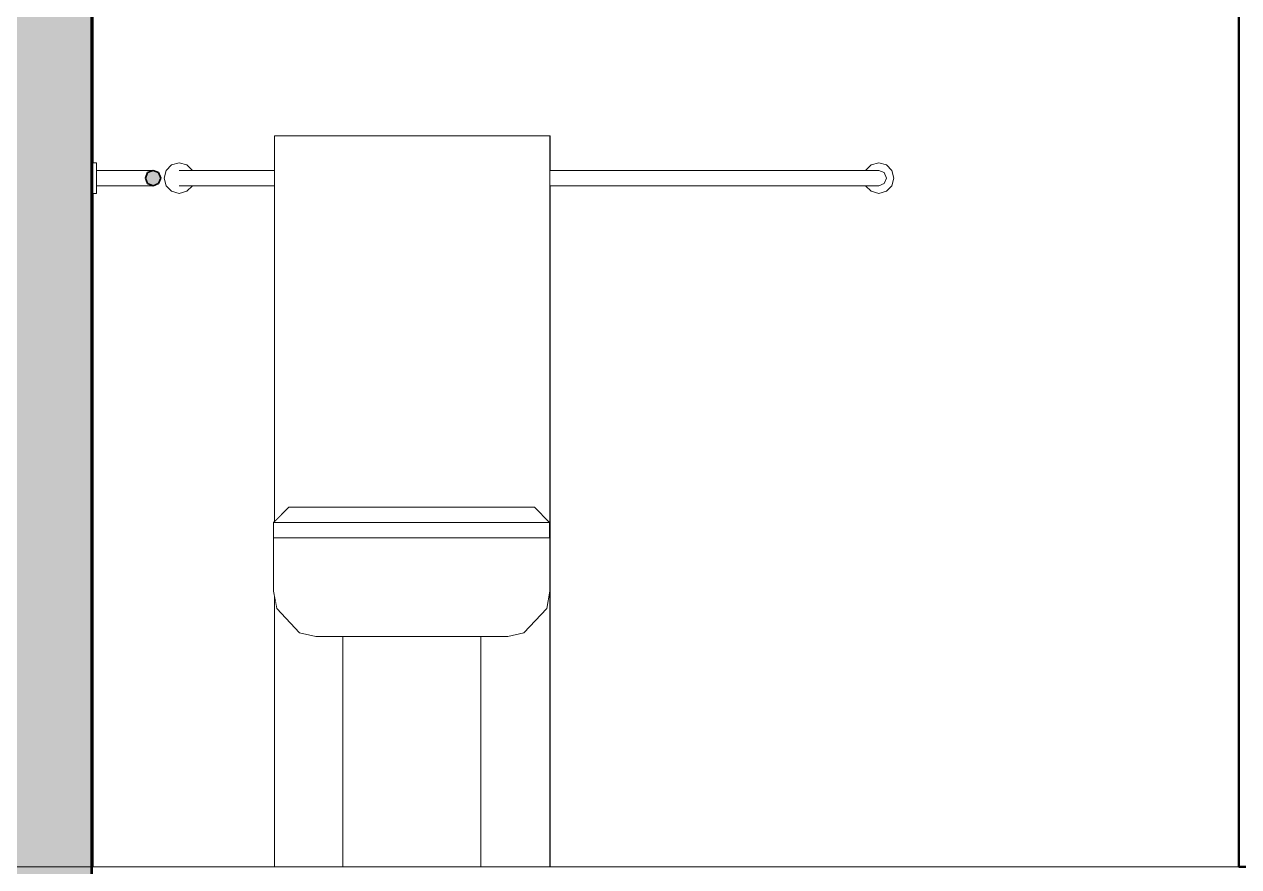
# Model space of a CAD drawing. Header units: millimetres. Extents: x -46169 to 174149, y -86316 to 18123.
# Drawn here: x 126462 to 128050, y -76358 to -75257 of the extents above; entities that cross this region are included whole.
import ezdxf

# ---------------------------------------------------------------- set-up
doc = ezdxf.new("R2010")
doc.units = ezdxf.units.MM
doc.header["$MEASUREMENT"] = 0
doc.linetypes.add('Dashed', pattern=[2822.222233, 1411.111116, -1411.111116])
doc.linetypes.add('Wipeout_Contour', pattern=[1000, 0, -1000])
for name, color, linetype, lineweight, true_color in [('A04_A04_1_A-35-M_FFE_Sanitary_Pen_No__105', 7, 'Continuous', 15, 0xa6a6a6), ('A04_A04_1_New_A-20-M_Floor_Slab_Pen_No__149', 7, 'Continuous', 0, 0x2a2a2a), ('A04_A04_1_New_A-25-M_Wall_Int_Pen_No__107', 7, 'Continuous', 15, 0xa6a6a6), ('A04_A04_1_New_A-25-M_Wall_Int_Pen_No__27', 7, 'Continuous', 50, 0x2a2a2a), ('A04_A04_1_New_A-35-M_FFE_Sanitary_Pen_No__104', 7, 'Continuous', 15, 0xa6a6a6), ('A04_A04_1_New_A-35-M_FFE_Sanitary_Pen_No__44', 7, 'Continuous', 35, 0x444444), ('A04_A04_1_New_A-35-M_FFE_Sanitary_Pen_No__64', 7, 'Continuous', 20, 0x606060)]:
    doc.layers.add(name, color=color, linetype=linetype, lineweight=lineweight, true_color=true_color)
doc.layers.add('A04_A04_1_New_A-20-M_Floor_Slab_Pen_No__4', color=7, linetype='Continuous', lineweight=20)
doc.layers.add('A04_A04_1_New_A-25-M_Wall_Ext_Pen_No__87', color=8, linetype='Continuous', lineweight=20)
for name, color, linetype in [('A04_A04_1_New_A-25-M_Wall_Ext', 7, 'Continuous'), ('A04_A04_1_New_A-25-M_Wall_Int', 7, 'Continuous'), ('A04_A04_1_New_A-35-M_FFE_Sanitary', 7, 'Continuous')]:
    doc.layers.add(name, color=color, linetype=linetype)

msp = doc.modelspace()

# ---------------------------------------------------------------- wipeouts: each hides what was drawn before it
at = {"color": 254, "linetype": 'Wipeout_Contour', "lineweight": 0, "ltscale": 439283.841061}
msp.add_wipeout([(126552, -72757.9), (126552, -75437.9), (126552.3, -72757.9)], dxfattribs=at).dxf.layer = 'A04_A04_1_New_A-25-M_Wall_Ext'
at = {"color": 254, "linetype": 'Wipeout_Contour', "lineweight": 0, "ltscale": 442505.210883}
msp.add_wipeout([(126551.6, -75477.9), (126551.6, -76357.9), (126552, -75477.9)], dxfattribs=at).dxf.layer = 'A04_A04_1_New_A-25-M_Wall_Ext'

# ---------------------------------------------------------------- next in the draw order: wipeouts: each hides what was drawn before it
at = {"color": 254, "linetype": 'Wipeout_Contour', "lineweight": 0, "ltscale": 2211650.152403865}
msp.add_wipeout([(126549.6, -77357.9), (126551.5, -77357.9), (126551.5, -76807.9), (126550.9, -76807.9), (126550.9, -76357.9), (126551.5, -76357.9), (126551.5, -75477.9), (126551.3, -75475.2), (126551.3, -75467.9), (126551.3, -75457.9), (126551.3, -75447.9), (126551.3, -75440.6), (126551.3, -75437.9), (126551.5, -72757.9), (126549.6, -72757.9)], dxfattribs=at).dxf.layer = 'A04_A04_1_New_A-25-M_Wall_Int'

# ---------------------------------------------------------------- next in the draw order: hatches: boundary and pattern name
at = {"layer": 'A04_A04_1_New_A-25-M_Wall_Int_Pen_No__107', "linetype": 'Continuous', "lineweight": 0, "true_color": 0x292929}
msp.add_hatch(color=250, dxfattribs=at).paths.add_polyline_path([(126549.6, -72757.9), (126399.6, -72757.9), (126399.6, -77357.9), (126549.6, -77357.9)])

# ---------------------------------------------------------------- next in the draw order: wipeouts: each hides what was drawn before it
at = {"color": 254, "linetype": 'Wipeout_Contour', "lineweight": 0, "ltscale": 7531902.96313314}
msp.add_wipeout([(128049.6, -72757.9), (126552.3, -72757.9), (126552.3, -75437.9), (126556.3, -75437.9), (126556.3, -75440.6), (126556.4, -75447.9), (126631.2, -75447.9), (126638.3, -75450.8), (126641.2, -75457.9), (126638.3, -75465), (126631.2, -75467.9), (126556.4, -75467.9), (126556.3, -75475.2), (126556.3, -75477.9), (126552.3, -75477.9), (126552.3, -76357.9), (126788.9, -76357.9), (126788.9, -76004.1), (126787.8, -75997.8), (126787.8, -75907.9), (126788.9, -75906.8), (126788.9, -75467.9), (126681.8, -75467.9), (126674.5, -75475.2), (126664.5, -75477.9), (126654.5, -75475.2), (126647.2, -75467.9), (126644.5, -75457.9), (126647.2, -75447.9), (126654.5, -75440.6), (126664.5, -75437.9), (126674.5, -75440.6), (126681.8, -75447.9), (126788.9, -75447.9), (126788.9, -75402.9), (127149.3, -75402.9), (127149.3, -75447.9), (127561.6, -75447.9), (127568.9, -75440.6), (127578.9, -75437.9), (127588.9, -75440.6), (127596.2, -75447.9), (127598.9, -75457.9), (127596.2, -75467.9), (127588.9, -75475.2), (127578.9, -75477.9), (127568.9, -75475.2), (127561.6, -75467.9), (127149.3, -75467.9), (127149.3, -76357.9), (128049.6, -76357.9)], dxfattribs=at).dxf.layer = 'A04_A04_1_New_A-25-M_Wall_Int'

# ---------------------------------------------------------------- next in the draw order: linework, layer by layer
at = {"layer": 'A04_A04_1_New_A-20-M_Floor_Slab_Pen_No__149', "linetype": 'Continuous', "flags": 128}
msp.add_lwpolyline([(126550.9, -76357.9), (126550.9, -76382.9), (126550.9, -76657.9)], dxfattribs=at)
at = {"layer": 'A04_A04_1_New_A-25-M_Wall_Int_Pen_No__27', "linetype": 'Continuous'}
for p in [(128049.6, -72757.9), (128199.6, -76357.9)]:
    msp.add_line(p, (128049.6, -76357.9), dxfattribs=at)

# ---------------------------------------------------------------- next in the draw order: wipeouts: each hides what was drawn before it
at = {"color": 254, "linetype": 'Wipeout_Contour', "lineweight": 0, "ltscale": 589331.111182}
msp.add_wipeout([(126556.3, -75437.9), (126551.3, -75437.9), (126551.3, -75440.6), (126556.3, -75440.6)], dxfattribs=at).dxf.layer = 'A04_A04_1_New_A-35-M_FFE_Sanitary'
at = {"color": 254, "linetype": 'Wipeout_Contour', "lineweight": 0, "ltscale": 2506405.287115297}
msp.add_wipeout([(126647.2, -75447.9), (126644.5, -75457.9), (126647.2, -75467.9), (126654.5, -75475.2), (126664.5, -75477.9), (126674.5, -75475.2), (126681.8, -75467.9), (126664.4, -75467.9), (126657.4, -75465), (126654.4, -75457.9), (126657.4, -75450.8), (126664.4, -75447.9), (126679, -75447.9), (126681.8, -75447.9), (126674.5, -75440.6), (126664.5, -75437.9), (126654.5, -75440.6)], dxfattribs=at).dxf.layer = 'A04_A04_1_New_A-35-M_FFE_Sanitary'
at = {"color": 254, "linetype": 'Wipeout_Contour', "lineweight": 0, "ltscale": 590031.616297}
msp.add_wipeout([(126714.3, -75447.9), (126714.3, -75450.8), (126788.9, -75450.8), (126788.9, -75447.9)], dxfattribs=at).dxf.layer = 'A04_A04_1_New_A-35-M_FFE_Sanitary'
at = {"color": 254, "linetype": 'Wipeout_Contour', "lineweight": 0, "ltscale": 739901.753818}
msp.add_wipeout([(127149.1, -75449.7), (127149.1, -75450.8), (127528.7, -75450.8), (127528.7, -75447.9), (127149.1, -75447.9)], dxfattribs=at).dxf.layer = 'A04_A04_1_New_A-35-M_FFE_Sanitary'
at = {"color": 254, "linetype": 'Wipeout_Contour', "lineweight": 0, "ltscale": 2371617.033282628}
msp.add_wipeout([(127578.9, -75467.9), (127561.6, -75467.9), (127568.9, -75475.2), (127578.9, -75477.9), (127588.9, -75475.2), (127596.2, -75467.9), (127598.9, -75457.9), (127596.2, -75447.9), (127588.9, -75440.6), (127578.9, -75437.9), (127568.9, -75440.6), (127561.6, -75447.9), (127578.9, -75447.9), (127586, -75450.8), (127588.9, -75457.9), (127586, -75465)], dxfattribs=at).dxf.layer = 'A04_A04_1_New_A-35-M_FFE_Sanitary'
at = {"color": 254, "linetype": 'Wipeout_Contour', "lineweight": 0, "ltscale": 589379.4524}
msp.add_wipeout([(126556.3, -75457.9), (126551.3, -75457.9), (126551.3, -75467.9), (126556.3, -75467.9)], dxfattribs=at).dxf.layer = 'A04_A04_1_New_A-35-M_FFE_Sanitary'
at = {"color": 254, "linetype": 'Wipeout_Contour', "lineweight": 0, "ltscale": 1035452.56005747}
msp.add_wipeout([(126788.9, -76004.1), (126788.9, -76357.9), (126878.1, -76357.9), (126878.1, -76056.9), (126842.8, -76056.9), (126821.7, -76052.4), (126792, -76020.4)], dxfattribs=at).dxf.layer = 'A04_A04_1_New_A-35-M_FFE_Sanitary'
at = {"color": 254, "linetype": 'Wipeout_Contour', "lineweight": 0, "ltscale": 1037145.784462904}
msp.add_wipeout([(127058.9, -76056.9), (127058.9, -76357.9), (127148.9, -76357.9), (127148.9, -75997.8), (127144.8, -76020.4), (127115, -76052.4), (127093.9, -76056.9)], dxfattribs=at).dxf.layer = 'A04_A04_1_New_A-35-M_FFE_Sanitary'

# ---------------------------------------------------------------- next in the draw order: wipeouts: each hides what was drawn before it
at = {"color": 254, "linetype": 'Wipeout_Contour', "lineweight": 0, "ltscale": 589341.273623}
msp.add_wipeout([(126556.3, -75440.6), (126551.3, -75440.6), (126551.3, -75447.9), (126556.3, -75447.9)], dxfattribs=at).dxf.layer = 'A04_A04_1_New_A-35-M_FFE_Sanitary'
at = {"color": 254, "linetype": 'Wipeout_Contour', "lineweight": 0, "ltscale": 589628.154486}
msp.add_wipeout([(126631.2, -75447.9), (126630.2, -75447.9), (126637.3, -75450.8), (126638.3, -75450.8)], dxfattribs=at).dxf.layer = 'A04_A04_1_New_A-35-M_FFE_Sanitary'
at = {"color": 254, "linetype": 'Wipeout_Contour', "lineweight": 0, "ltscale": 592862.370766}
msp.add_wipeout([(127564.1, -75447.9), (127569.1, -75450.8), (127585.9, -75450.8), (127578.8, -75447.9)], dxfattribs=at).dxf.layer = 'A04_A04_1_New_A-35-M_FFE_Sanitary'
at = {"color": 254, "linetype": 'Wipeout_Contour', "lineweight": 0, "ltscale": 589781.461291}
msp.add_wipeout([(126657.4, -75465), (126664.4, -75467.9), (126679, -75467.9), (126674, -75465)], dxfattribs=at).dxf.layer = 'A04_A04_1_New_A-35-M_FFE_Sanitary'
at = {"color": 254, "linetype": 'Wipeout_Contour', "lineweight": 0, "ltscale": 590041.823983}
msp.add_wipeout([(126714.3, -75457.9), (126788.9, -75457.9), (126788.9, -75450.8), (126714.3, -75450.8)], dxfattribs=at).dxf.layer = 'A04_A04_1_New_A-35-M_FFE_Sanitary'
at = {"color": 254, "linetype": 'Wipeout_Contour', "lineweight": 0, "ltscale": 739913.345883}
msp.add_wipeout([(127149.1, -75450.8), (127149.1, -75452.9), (127149.1, -75457.9), (127528.7, -75457.9), (127528.7, -75450.8)], dxfattribs=at).dxf.layer = 'A04_A04_1_New_A-35-M_FFE_Sanitary'
at = {"color": 254, "linetype": 'Wipeout_Contour', "lineweight": 0, "ltscale": 589397.239857}
msp.add_wipeout([(126556.3, -75467.9), (126551.3, -75467.9), (126551.3, -75475.2), (126556.3, -75475.2)], dxfattribs=at).dxf.layer = 'A04_A04_1_New_A-35-M_FFE_Sanitary'

# ---------------------------------------------------------------- next in the draw order: linework, layer by layer
at = {"layer": 'A04_A04_1_New_A-25-M_Wall_Ext_Pen_No__87', "linetype": 'Continuous'}
msp.add_line((126551.6, -72757.9), (126551.6, -75437.9), dxfattribs=at)
at = {"layer": 'A04_A04_1_New_A-35-M_FFE_Sanitary_Pen_No__64', "linetype": 'Continuous'}
for p, q in [((126556.3, -75437.9), (126551.3, -75437.9)), ((127578.9, -75437.9), (127568.9, -75440.6)), ((127588.9, -75440.6), (127578.9, -75437.9)), ((127588.9, -75440.6), (127588.9, -75440.6)), ((126654.5, -75475.2), (126664.5, -75477.9))]:
    msp.add_line(p, q, dxfattribs=at)

# ---------------------------------------------------------------- next in the draw order: wipeouts: each hides what was drawn before it
at = {"color": 254, "linetype": 'Wipeout_Contour', "lineweight": 0, "ltscale": 589358.967335}
msp.add_wipeout([(126556.3, -75447.9), (126551.3, -75447.9), (126551.3, -75457.9), (126556.3, -75457.9)], dxfattribs=at).dxf.layer = 'A04_A04_1_New_A-35-M_FFE_Sanitary'
at = {"color": 254, "linetype": 'Wipeout_Contour', "lineweight": 0, "ltscale": 589655.573045}
msp.add_wipeout([(126638.3, -75450.8), (126637.3, -75450.8), (126640.2, -75457.9), (126641.2, -75457.9)], dxfattribs=at).dxf.layer = 'A04_A04_1_New_A-35-M_FFE_Sanitary'
at = {"color": 254, "linetype": 'Wipeout_Contour', "lineweight": 0, "ltscale": 590056.292417}
msp.add_wipeout([(126714.3, -75457.9), (126714.3, -75465), (126788.9, -75465), (126788.9, -75457.9)], dxfattribs=at).dxf.layer = 'A04_A04_1_New_A-35-M_FFE_Sanitary'
at = {"color": 254, "linetype": 'Wipeout_Contour', "lineweight": 0, "ltscale": 739933.079908}
msp.add_wipeout([(127149.1, -75457.9), (127149.1, -75462.9), (127149.1, -75465), (127528.7, -75465), (127528.7, -75457.9)], dxfattribs=at).dxf.layer = 'A04_A04_1_New_A-35-M_FFE_Sanitary'
at = {"color": 254, "linetype": 'Wipeout_Contour', "lineweight": 0, "ltscale": 592887.184912}
msp.add_wipeout([(127569.1, -75450.8), (127571.1, -75457.9), (127588.8, -75457.9), (127585.9, -75450.8)], dxfattribs=at).dxf.layer = 'A04_A04_1_New_A-35-M_FFE_Sanitary'
at = {"color": 254, "linetype": 'Wipeout_Contour', "lineweight": 0, "ltscale": 589407.56247}
msp.add_wipeout([(126556.3, -75475.2), (126551.3, -75475.2), (126551.3, -75477.9), (126556.3, -75477.9)], dxfattribs=at).dxf.layer = 'A04_A04_1_New_A-35-M_FFE_Sanitary'

# ---------------------------------------------------------------- next in the draw order: linework, layer by layer
at = {"layer": 'A04_A04_1_New_A-25-M_Wall_Ext_Pen_No__87', "linetype": 'Continuous'}
msp.add_line((126551.6, -75477.9), (126551.6, -76357.9), dxfattribs=at)
at = {"layer": 'A04_A04_1_New_A-35-M_FFE_Sanitary_Pen_No__64', "linetype": 'Continuous'}
for p, q in [((127596.2, -75447.9), (127588.9, -75440.6)), ((126556.3, -75477.9), (126551.3, -75477.9))]:
    msp.add_line(p, q, dxfattribs=at)

# ---------------------------------------------------------------- next in the draw order: wipeouts: each hides what was drawn before it
at = {"color": 254, "linetype": 'Wipeout_Contour', "lineweight": 0, "ltscale": 589428.079242}
msp.add_wipeout([(126581.3, -75457.9), (126556.3, -75457.9), (126556.3, -75465), (126581.3, -75465)], dxfattribs=at).dxf.layer = 'A04_A04_1_New_A-35-M_FFE_Sanitary'
at = {"color": 254, "linetype": 'Wipeout_Contour', "lineweight": 0, "ltscale": 589670.05108}
msp.add_wipeout([(126640.2, -75457.9), (126637.3, -75465), (126638.3, -75465), (126641.2, -75457.9)], dxfattribs=at).dxf.layer = 'A04_A04_1_New_A-35-M_FFE_Sanitary'
at = {"color": 254, "linetype": 'Wipeout_Contour', "lineweight": 0, "ltscale": 590066.546189}
msp.add_wipeout([(126714.3, -75465), (126714.3, -75467.9), (126788.9, -75467.9), (126788.9, -75465)], dxfattribs=at).dxf.layer = 'A04_A04_1_New_A-35-M_FFE_Sanitary'
at = {"color": 254, "linetype": 'Wipeout_Contour', "lineweight": 0, "ltscale": 739944.778788}
msp.add_wipeout([(127528.7, -75465), (127149.1, -75465), (127149.1, -75466.1), (127149.1, -75467.9), (127528.7, -75467.9)], dxfattribs=at).dxf.layer = 'A04_A04_1_New_A-35-M_FFE_Sanitary'

# ---------------------------------------------------------------- next in the draw order: wipeouts: each hides what was drawn before it
at = {"color": 254, "linetype": 'Wipeout_Contour', "lineweight": 0, "ltscale": 1035131.527709187}
msp.add_wipeout([(126788.9, -75906.8), (126807.8, -75887.9), (127128.7, -75887.9), (127148.7, -75907.9), (127148.7, -75927.9), (127148.9, -75402.9), (126788.9, -75402.9)], dxfattribs=at).dxf.layer = 'A04_A04_1_New_A-35-M_FFE_Sanitary'
at = {"color": 254, "linetype": 'Wipeout_Contour', "lineweight": 0, "ltscale": 589403.399616}
msp.add_wipeout([(126581.3, -75447.9), (126556.3, -75447.9), (126556.3, -75450.8), (126581.3, -75450.8)], dxfattribs=at).dxf.layer = 'A04_A04_1_New_A-35-M_FFE_Sanitary'
at = {"color": 254, "linetype": 'Wipeout_Contour', "lineweight": 0, "ltscale": 589438.366744}
msp.add_wipeout([(126581.3, -75465), (126556.3, -75465), (126556.3, -75467.9), (126581.3, -75467.9)], dxfattribs=at).dxf.layer = 'A04_A04_1_New_A-35-M_FFE_Sanitary'
at = {"color": 254, "linetype": 'Wipeout_Contour', "lineweight": 0, "ltscale": 589663.108404}
msp.add_wipeout([(126630.2, -75467.9), (126631.2, -75467.9), (126638.3, -75465), (126637.3, -75465)], dxfattribs=at).dxf.layer = 'A04_A04_1_New_A-35-M_FFE_Sanitary'
at = {"color": 254, "linetype": 'Wipeout_Contour', "lineweight": 0, "ltscale": 589873.180572}
msp.add_wipeout([(126674, -75465), (126679, -75467.9), (126714.3, -75467.9), (126714.3, -75465)], dxfattribs=at).dxf.layer = 'A04_A04_1_New_A-35-M_FFE_Sanitary'
at = {"color": 254, "linetype": 'Wipeout_Contour', "lineweight": 0, "ltscale": 592786.161086}
msp.add_wipeout([(127528.7, -75450.8), (127528.7, -75457.9), (127571.1, -75457.9), (127569.1, -75450.8)], dxfattribs=at).dxf.layer = 'A04_A04_1_New_A-35-M_FFE_Sanitary'

# ---------------------------------------------------------------- next in the draw order: linework, layer by layer
at = {"layer": 'A04_A04_1_New_A-35-M_FFE_Sanitary_Pen_No__64', "linetype": 'Continuous'}
for p, q in [((126551.3, -75437.9), (126551.3, -75440.6)), ((126556.3, -75440.6), (126556.3, -75437.9)), ((126556.3, -75437.9), (126556.3, -75440.6)), ((127564.1, -75447.9), (127528.7, -75447.9)), ((127568.9, -75440.6), (127561.6, -75447.9)), ((127578.8, -75447.9), (127564.1, -75447.9)), ((127578.8, -75447.9), (127578.9, -75447.9)), ((126551.3, -75467.9), (126551.3, -75475.2)), ((126551.3, -75475.2), (126551.3, -75477.9)), ((126556.3, -75467.9), (126556.3, -75475.2)), ((126556.3, -75475.2), (126556.4, -75467.9)), ((126556.3, -75475.2), (126556.3, -75477.9)), ((126556.3, -75477.9), (126556.3, -75475.2)), ((126664.5, -75477.9), (126674.5, -75475.2)), ((126674.5, -75475.2), (126674.5, -75475.2))]:
    msp.add_line(p, q, dxfattribs=at)

# ---------------------------------------------------------------- next in the draw order: wipeouts: each hides what was drawn before it
at = {"color": 254, "linetype": 'Wipeout_Contour', "lineweight": 0, "ltscale": 1330896.845602436}
msp.add_wipeout([(127149.3, -75402.9), (127148.9, -75927.9), (127149.3, -75467.9), (127149.1, -75466.1), (127149.1, -75462.9), (127149.1, -75457.9), (127149.1, -75452.9), (127149.1, -75449.7), (127149.1, -75447.9)], dxfattribs=at).dxf.layer = 'A04_A04_1_New_A-35-M_FFE_Sanitary'
at = {"color": 254, "linetype": 'Wipeout_Contour', "lineweight": 0, "ltscale": 589413.595382}
msp.add_wipeout([(126581.3, -75450.8), (126556.3, -75450.8), (126556.3, -75457.9), (126581.3, -75457.9)], dxfattribs=at).dxf.layer = 'A04_A04_1_New_A-35-M_FFE_Sanitary'
at = {"color": 254, "linetype": 'Wipeout_Contour', "lineweight": 0, "ltscale": 589756.587678}
msp.add_wipeout([(126654.4, -75457.9), (126657.4, -75465), (126674, -75465), (126671.9, -75457.9)], dxfattribs=at).dxf.layer = 'A04_A04_1_New_A-35-M_FFE_Sanitary'
at = {"color": 254, "linetype": 'Wipeout_Contour', "lineweight": 0, "ltscale": 592901.58402}
msp.add_wipeout([(127571.1, -75457.9), (127569.1, -75465), (127585.9, -75465), (127588.8, -75457.9)], dxfattribs=at).dxf.layer = 'A04_A04_1_New_A-35-M_FFE_Sanitary'

# ---------------------------------------------------------------- next in the draw order: linework, layer by layer
at = {"layer": 'A04_A04_1_New_A-25-M_Wall_Int_Pen_No__27', "linetype": 'Continuous'}
msp.add_line((126549.6, -72757.9), (126549.6, -77357.9), dxfattribs=at)
at = {"layer": 'A04_A04_1_New_A-35-M_FFE_Sanitary_Pen_No__64', "linetype": 'Continuous'}
for p, q in [((127148.9, -75402.9), (126788.9, -75402.9)), ((127149.3, -75402.9), (127148.9, -75402.9)), ((127149.3, -75447.9), (127149.3, -75402.9)), ((126551.3, -75440.6), (126551.3, -75447.9)), ((126551.3, -75447.9), (126551.3, -75457.9)), ((126556.4, -75447.9), (126556.3, -75440.6)), ((126556.3, -75440.6), (126556.3, -75447.9)), ((126556.3, -75447.9), (126556.3, -75457.9)), ((126556.3, -75447.9), (126556.3, -75450.8)), ((127528.7, -75447.9), (127149.1, -75447.9)), ((127598.9, -75457.9), (127596.2, -75447.9)), ((127598.9, -75457.9), (127596.2, -75447.9)), ((126551.3, -75457.9), (126551.3, -75467.9)), ((126556.3, -75450.8), (126556.3, -75457.9)), ((126556.3, -75457.9), (126556.3, -75467.9)), ((126556.3, -75457.9), (126556.3, -75465)), ((126556.3, -75465), (126556.3, -75467.9)), ((127596.2, -75467.9), (127598.9, -75457.9)), ((127596.2, -75467.9), (127598.9, -75457.9)), ((126647.2, -75467.9), (126654.5, -75475.2))]:
    msp.add_line(p, q, dxfattribs=at)

# ---------------------------------------------------------------- next in the draw order: wipeouts: each hides what was drawn before it
at = {"color": 254, "linetype": 'Wipeout_Contour', "lineweight": 0, "ltscale": 589537.814644}
msp.add_wipeout([(126616.6, -75467.9), (126611.6, -75465), (126581.3, -75465), (126581.3, -75467.9)], dxfattribs=at).dxf.layer = 'A04_A04_1_New_A-35-M_FFE_Sanitary'
at = {"color": 254, "linetype": 'Wipeout_Contour', "lineweight": 0, "ltscale": 589856.896888}
msp.add_wipeout([(126671.9, -75457.9), (126674, -75465), (126714.3, -75465), (126714.3, -75457.9)], dxfattribs=at).dxf.layer = 'A04_A04_1_New_A-35-M_FFE_Sanitary'
at = {"color": 254, "linetype": 'Wipeout_Contour', "lineweight": 0, "ltscale": 592800.562587}
msp.add_wipeout([(127571.1, -75457.9), (127528.7, -75457.9), (127528.7, -75465), (127569.1, -75465)], dxfattribs=at).dxf.layer = 'A04_A04_1_New_A-35-M_FFE_Sanitary'
at = {"color": 254, "linetype": 'Wipeout_Contour', "lineweight": 0, "ltscale": 592394.005447}
msp.add_wipeout([(127147.8, -75927.9), (127118.3, -75927.9), (127118.3, -75997.8), (127147.8, -75997.8)], dxfattribs=at).dxf.layer = 'A04_A04_1_New_A-35-M_FFE_Sanitary'

# ---------------------------------------------------------------- next in the draw order: linework, layer by layer
at = {"layer": 'A04_A04_1_New_A-35-M_FFE_Sanitary_Pen_No__64', "linetype": 'Continuous'}
for p, q in [((127586, -75450.8), (127578.9, -75447.9)), ((126664.4, -75467.9), (126679, -75467.9)), ((126674.5, -75475.2), (126681.8, -75467.9)), ((126679, -75467.9), (126714.3, -75467.9)), ((126788.9, -75467.9), (126714.3, -75467.9))]:
    msp.add_line(p, q, dxfattribs=at)

# ---------------------------------------------------------------- next in the draw order: wipeouts: each hides what was drawn before it
at = {"color": 254, "linetype": 'Wipeout_Contour', "lineweight": 0, "ltscale": 589615.675382}
msp.add_wipeout([(126611.6, -75465), (126616.6, -75467.9), (126630.2, -75467.9), (126623.1, -75465)], dxfattribs=at).dxf.layer = 'A04_A04_1_New_A-35-M_FFE_Sanitary'
at = {"color": 254, "linetype": 'Wipeout_Contour', "lineweight": 0, "ltscale": 589742.111991}
msp.add_wipeout([(126657.4, -75450.8), (126654.4, -75457.9), (126671.9, -75457.9), (126674, -75450.8)], dxfattribs=at).dxf.layer = 'A04_A04_1_New_A-35-M_FFE_Sanitary'
at = {"color": 254, "linetype": 'Wipeout_Contour', "lineweight": 0, "ltscale": 592897.133998}
msp.add_wipeout([(127569.1, -75465), (127564.1, -75467.9), (127578.8, -75467.9), (127585.9, -75465)], dxfattribs=at).dxf.layer = 'A04_A04_1_New_A-35-M_FFE_Sanitary'
at = {"color": 254, "linetype": 'Wipeout_Contour', "lineweight": 0, "ltscale": 592221.878109}
msp.add_wipeout([(127118.3, -75927.9), (127047.5, -75927.9), (127047.5, -75997.8), (127118.3, -75997.8)], dxfattribs=at).dxf.layer = 'A04_A04_1_New_A-35-M_FFE_Sanitary'
at = {"color": 254, "linetype": 'Wipeout_Contour', "lineweight": 0, "ltscale": 592446.60749}
msp.add_wipeout([(127147.8, -75927.9), (127147.8, -75997.8), (127148.9, -75997.8), (127148.9, -75927.9)], dxfattribs=at).dxf.layer = 'A04_A04_1_New_A-35-M_FFE_Sanitary'

# ---------------------------------------------------------------- next in the draw order: linework, layer by layer
at = {"layer": 'A04_A04_1_New_A-35-M_FFE_Sanitary_Pen_No__64', "linetype": 'Continuous'}
for p, q in [((126647.2, -75447.9), (126644.5, -75457.9)), ((126644.5, -75457.9), (126647.2, -75467.9)), ((127578.9, -75467.9), (127586, -75465)), ((127588.9, -75457.9), (127586, -75450.8)), ((127586, -75465), (127588.9, -75457.9)), ((127578.8, -75467.9), (127578.9, -75467.9)), ((127578.9, -75477.9), (127588.9, -75475.2)), ((127588.9, -75475.2), (127596.2, -75467.9)), ((127588.9, -75475.2), (127588.9, -75475.2))]:
    msp.add_line(p, q, dxfattribs=at)

# ---------------------------------------------------------------- next in the draw order: wipeouts: each hides what was drawn before it
at = {"color": 254, "linetype": 'Wipeout_Contour', "lineweight": 0, "ltscale": 589521.398619}
msp.add_wipeout([(126611.6, -75465), (126609.5, -75457.9), (126581.3, -75457.9), (126581.3, -75465)], dxfattribs=at).dxf.layer = 'A04_A04_1_New_A-35-M_FFE_Sanitary'
at = {"color": 254, "linetype": 'Wipeout_Contour', "lineweight": 0, "ltscale": 589842.423601}
msp.add_wipeout([(126671.9, -75457.9), (126714.3, -75457.9), (126714.3, -75450.8), (126674, -75450.8)], dxfattribs=at).dxf.layer = 'A04_A04_1_New_A-35-M_FFE_Sanitary'
at = {"color": 254, "linetype": 'Wipeout_Contour', "lineweight": 0, "ltscale": 740990.085876}
msp.add_wipeout([(127569.1, -75465), (127528.7, -75465), (127528.7, -75466.5), (127528.7, -75467.9), (127564.1, -75467.9)], dxfattribs=at).dxf.layer = 'A04_A04_1_New_A-35-M_FFE_Sanitary'
at = {"color": 254, "linetype": 'Wipeout_Contour', "lineweight": 0, "ltscale": 592301.816666}
msp.add_wipeout([(127147.8, -75927.9), (127147.8, -75907.9), (127118.3, -75907.9), (127118.3, -75927.9)], dxfattribs=at).dxf.layer = 'A04_A04_1_New_A-35-M_FFE_Sanitary'
at = {"color": 254, "linetype": 'Wipeout_Contour', "lineweight": 0, "ltscale": 591825.753206}
msp.add_wipeout([(127047.5, -75927.9), (126887.5, -75927.9), (126887.5, -75997.8), (127047.5, -75997.8)], dxfattribs=at).dxf.layer = 'A04_A04_1_New_A-35-M_FFE_Sanitary'
at = {"color": 254, "linetype": 'Wipeout_Contour', "lineweight": 0, "ltscale": 592534.316488}
msp.add_wipeout([(127147.8, -75997.8), (127143.6, -76020.4), (127144.8, -76020.4), (127148.9, -75997.8)], dxfattribs=at).dxf.layer = 'A04_A04_1_New_A-35-M_FFE_Sanitary'

# ---------------------------------------------------------------- next in the draw order: linework, layer by layer
at = {"layer": 'A04_A04_1_New_A-35-M_FFE_Sanitary_Pen_No__64', "linetype": 'Continuous'}
for p, q in [((126581.3, -75467.9), (126556.3, -75467.9)), ((127528.7, -75467.9), (127149.1, -75467.9)), ((127564.1, -75467.9), (127528.7, -75467.9)), ((127561.6, -75467.9), (127568.9, -75475.2)), ((127578.8, -75467.9), (127564.1, -75467.9)), ((127568.9, -75475.2), (127578.9, -75477.9))]:
    msp.add_line(p, q, dxfattribs=at)

# ---------------------------------------------------------------- next in the draw order: wipeouts: each hides what was drawn before it
at = {"color": 254, "linetype": 'Wipeout_Contour', "lineweight": 0, "ltscale": 589746.514609}
msp.add_wipeout([(126664.4, -75447.9), (126657.4, -75450.8), (126674, -75450.8), (126679, -75447.9)], dxfattribs=at).dxf.layer = 'A04_A04_1_New_A-35-M_FFE_Sanitary'
at = {"color": 254, "linetype": 'Wipeout_Contour', "lineweight": 0, "ltscale": 589590.714664}
msp.add_wipeout([(126620.2, -75457.9), (126609.5, -75457.9), (126611.6, -75465), (126623.1, -75465)], dxfattribs=at).dxf.layer = 'A04_A04_1_New_A-35-M_FFE_Sanitary'
at = {"color": 254, "linetype": 'Wipeout_Contour', "lineweight": 0, "ltscale": 592129.662528}
msp.add_wipeout([(127118.3, -75927.9), (127118.3, -75907.9), (127047.5, -75907.9), (127047.5, -75927.9)], dxfattribs=at).dxf.layer = 'A04_A04_1_New_A-35-M_FFE_Sanitary'
at = {"color": 254, "linetype": 'Wipeout_Contour', "lineweight": 0, "ltscale": 592353.950595}
msp.add_wipeout([(127147.8, -75927.9), (127148.7, -75927.9), (127148.7, -75907.9), (127147.8, -75907.9)], dxfattribs=at).dxf.layer = 'A04_A04_1_New_A-35-M_FFE_Sanitary'
at = {"color": 254, "linetype": 'Wipeout_Contour', "lineweight": 0, "ltscale": 591429.951481}
msp.add_wipeout([(126887.5, -75927.9), (126816.9, -75927.9), (126816.9, -75997.8), (126887.5, -75997.8)], dxfattribs=at).dxf.layer = 'A04_A04_1_New_A-35-M_FFE_Sanitary'
at = {"color": 254, "linetype": 'Wipeout_Contour', "lineweight": 0, "ltscale": 592482.599083}
msp.add_wipeout([(127147.8, -75997.8), (127118.3, -75997.8), (127115.1, -76020.4), (127143.6, -76020.4)], dxfattribs=at).dxf.layer = 'A04_A04_1_New_A-35-M_FFE_Sanitary'

# ---------------------------------------------------------------- next in the draw order: linework, layer by layer
at = {"layer": 'A04_A04_1_New_A-35-M_FFE_Sanitary_Pen_No__64', "linetype": 'Continuous'}
for p, q in [((126654.5, -75440.6), (126647.2, -75447.9)), ((126664.5, -75437.9), (126654.5, -75440.6)), ((126581.3, -75467.9), (126616.6, -75467.9)), ((126616.6, -75467.9), (126630.2, -75467.9)), ((126631.2, -75467.9), (126630.2, -75467.9)), ((127147.8, -75927.9), (127118.3, -75927.9)), ((127148.7, -75927.9), (127147.8, -75927.9)), ((127148.9, -75927.9), (127148.7, -75927.9)), ((127148.9, -75997.8), (127148.9, -75927.9)), ((127149.3, -75927.9), (127148.9, -75927.9))]:
    msp.add_line(p, q, dxfattribs=at)

# ---------------------------------------------------------------- next in the draw order: wipeouts: each hides what was drawn before it
at = {"color": 254, "linetype": 'Wipeout_Contour', "lineweight": 0, "ltscale": 589838.239264}
msp.add_wipeout([(126674, -75450.8), (126714.3, -75450.8), (126714.3, -75447.9), (126679, -75447.9)], dxfattribs=at).dxf.layer = 'A04_A04_1_New_A-35-M_FFE_Sanitary'
at = {"color": 254, "linetype": 'Wipeout_Contour', "lineweight": 0, "ltscale": 589506.917095}
msp.add_wipeout([(126609.5, -75457.9), (126611.6, -75450.8), (126581.3, -75450.8), (126581.3, -75457.9)], dxfattribs=at).dxf.layer = 'A04_A04_1_New_A-35-M_FFE_Sanitary'
at = {"color": 254, "linetype": 'Wipeout_Contour', "lineweight": 0, "ltscale": 592278.596612}
msp.add_wipeout([(127128.7, -75887.9), (127127.8, -75887.9), (127147.8, -75907.9), (127148.7, -75907.9)], dxfattribs=at).dxf.layer = 'A04_A04_1_New_A-35-M_FFE_Sanitary'
at = {"color": 254, "linetype": 'Wipeout_Contour', "lineweight": 0, "ltscale": 591733.475882}
msp.add_wipeout([(127047.5, -75927.9), (127047.5, -75907.9), (126887.5, -75907.9), (126887.5, -75927.9)], dxfattribs=at).dxf.layer = 'A04_A04_1_New_A-35-M_FFE_Sanitary'
at = {"color": 254, "linetype": 'Wipeout_Contour', "lineweight": 0, "ltscale": 591258.823291}
msp.add_wipeout([(126816.9, -75927.9), (126787.8, -75927.9), (126787.8, -75997.8), (126816.9, -75997.8)], dxfattribs=at).dxf.layer = 'A04_A04_1_New_A-35-M_FFE_Sanitary'
at = {"color": 254, "linetype": 'Wipeout_Contour', "lineweight": 0, "ltscale": 592313.388122}
msp.add_wipeout([(127118.3, -75997.8), (127047.5, -75997.8), (127046.7, -76020.4), (127115.1, -76020.4)], dxfattribs=at).dxf.layer = 'A04_A04_1_New_A-35-M_FFE_Sanitary'

# ---------------------------------------------------------------- next in the draw order: linework, layer by layer
at = {"layer": 'A04_A04_1_New_A-35-M_FFE_Sanitary_Pen_No__64', "linetype": 'Continuous'}
for p, q in [((126664.4, -75447.9), (126679, -75447.9)), ((126674.5, -75440.6), (126664.5, -75437.9)), ((126681.8, -75447.9), (126674.5, -75440.6)), ((126674.5, -75440.6), (126674.5, -75440.6)), ((126679, -75447.9), (126714.3, -75447.9)), ((126788.9, -75447.9), (126714.3, -75447.9)), ((127118.3, -75927.9), (127047.5, -75927.9))]:
    msp.add_line(p, q, dxfattribs=at)

# ---------------------------------------------------------------- next in the draw order: wipeouts: each hides what was drawn before it
at = {"color": 254, "linetype": 'Wipeout_Contour', "lineweight": 0, "ltscale": 589576.234904}
msp.add_wipeout([(126611.6, -75450.8), (126609.5, -75457.9), (126620.2, -75457.9), (126623.1, -75450.8)], dxfattribs=at).dxf.layer = 'A04_A04_1_New_A-35-M_FFE_Sanitary'
at = {"color": 254, "linetype": 'Wipeout_Contour', "lineweight": 0, "ltscale": 592230.622789}
msp.add_wipeout([(127147.8, -75907.9), (127127.8, -75887.9), (127103, -75887.9), (127118.3, -75907.9)], dxfattribs=at).dxf.layer = 'A04_A04_1_New_A-35-M_FFE_Sanitary'
at = {"color": 254, "linetype": 'Wipeout_Contour', "lineweight": 0, "ltscale": 591337.612415}
msp.add_wipeout([(126887.5, -75927.9), (126887.5, -75907.9), (126816.9, -75907.9), (126816.9, -75927.9)], dxfattribs=at).dxf.layer = 'A04_A04_1_New_A-35-M_FFE_Sanitary'
at = {"color": 254, "linetype": 'Wipeout_Contour', "lineweight": 0, "ltscale": 591920.764833}
msp.add_wipeout([(127047.5, -75997.8), (126887.5, -75997.8), (126888.4, -76020.4), (127046.7, -76020.4)], dxfattribs=at).dxf.layer = 'A04_A04_1_New_A-35-M_FFE_Sanitary'
at = {"color": 254, "linetype": 'Wipeout_Contour', "lineweight": 0, "ltscale": 592487.399158}
msp.add_wipeout([(127143.6, -76020.4), (127115.1, -76020.4), (127092.4, -76052.4), (127113.8, -76052.4)], dxfattribs=at).dxf.layer = 'A04_A04_1_New_A-35-M_FFE_Sanitary'

# ---------------------------------------------------------------- next in the draw order: linework, layer by layer
at = {"layer": 'A04_A04_1_New_A-35-M_FFE_Sanitary_Pen_No__44', "linetype": 'Continuous'}
for p in [(126623.1, -75465), (126637.3, -75465)]:
    msp.add_line(p, (126630.2, -75467.9), dxfattribs=at)
at = {"layer": 'A04_A04_1_New_A-35-M_FFE_Sanitary_Pen_No__64', "linetype": 'Continuous'}
for p, q in [((127148.9, -75927.9), (127148.9, -75402.9)), ((127149.3, -75927.9), (127149.3, -75467.9)), ((127127.8, -75887.9), (127128.7, -75887.9)), ((127128.7, -75887.9), (127148.7, -75907.9)), ((127147.8, -75907.9), (127148.7, -75907.9)), ((127148.7, -75907.9), (127148.7, -75927.9)), ((127047.5, -75927.9), (126887.5, -75927.9))]:
    msp.add_line(p, q, dxfattribs=at)

# ---------------------------------------------------------------- next in the draw order: wipeouts: each hides what was drawn before it
at = {"color": 254, "linetype": 'Wipeout_Contour', "lineweight": 0, "ltscale": 589502.853458}
msp.add_wipeout([(126611.6, -75450.8), (126616.6, -75447.9), (126581.3, -75447.9), (126581.3, -75450.8)], dxfattribs=at).dxf.layer = 'A04_A04_1_New_A-35-M_FFE_Sanitary'
at = {"color": 254, "linetype": 'Wipeout_Contour', "lineweight": 0, "ltscale": 592072.290715}
msp.add_wipeout([(127118.3, -75907.9), (127103, -75887.9), (127043.6, -75887.9), (127047.5, -75907.9)], dxfattribs=at).dxf.layer = 'A04_A04_1_New_A-35-M_FFE_Sanitary'
at = {"color": 254, "linetype": 'Wipeout_Contour', "lineweight": 0, "ltscale": 591166.457501}
msp.add_wipeout([(126816.9, -75927.9), (126816.9, -75907.9), (126787.8, -75907.9), (126787.8, -75927.9)], dxfattribs=at).dxf.layer = 'A04_A04_1_New_A-35-M_FFE_Sanitary'
at = {"color": 254, "linetype": 'Wipeout_Contour', "lineweight": 0, "ltscale": 591528.459058}
msp.add_wipeout([(126887.5, -75997.8), (126816.9, -75997.8), (126820.1, -76020.4), (126888.4, -76020.4)], dxfattribs=at).dxf.layer = 'A04_A04_1_New_A-35-M_FFE_Sanitary'
at = {"color": 254, "linetype": 'Wipeout_Contour', "lineweight": 0, "ltscale": 592532.123279}
msp.add_wipeout([(127113.8, -76052.4), (127115, -76052.4), (127144.8, -76020.4), (127143.6, -76020.4)], dxfattribs=at).dxf.layer = 'A04_A04_1_New_A-35-M_FFE_Sanitary'

# ---------------------------------------------------------------- next in the draw order: linework, layer by layer
at = {"layer": 'A04_A04_1_New_A-35-M_FFE_Sanitary_Pen_No__64', "linetype": 'Continuous'}
for p, q in [((126581.3, -75447.9), (126556.3, -75447.9)), ((127103, -75887.9), (127127.8, -75887.9)), ((127118.3, -75907.9), (127147.8, -75907.9)), ((126816.9, -75927.9), (126787.8, -75927.9)), ((126887.5, -75927.9), (126816.9, -75927.9)), ((127149.3, -76357.9), (127149.3, -75927.9)), ((127144.8, -76020.4), (127148.9, -75997.8)), ((127148.9, -76357.9), (127148.9, -75997.8))]:
    msp.add_line(p, q, dxfattribs=at)

# ---------------------------------------------------------------- next in the draw order: wipeouts: each hides what was drawn before it
at = {"color": 254, "linetype": 'Wipeout_Contour', "lineweight": 0, "ltscale": 589580.718874}
msp.add_wipeout([(126616.6, -75447.9), (126611.6, -75450.8), (126623.1, -75450.8), (126630.2, -75447.9)], dxfattribs=at).dxf.layer = 'A04_A04_1_New_A-35-M_FFE_Sanitary'
at = {"color": 254, "linetype": 'Wipeout_Contour', "lineweight": 0, "ltscale": 591692.513676}
msp.add_wipeout([(127047.5, -75907.9), (127043.6, -75887.9), (126891.5, -75887.9), (126887.5, -75907.9)], dxfattribs=at).dxf.layer = 'A04_A04_1_New_A-35-M_FFE_Sanitary'
at = {"color": 254, "linetype": 'Wipeout_Contour', "lineweight": 0, "ltscale": 591360.22958}
msp.add_wipeout([(126816.9, -75997.8), (126787.8, -75997.8), (126792, -76020.4), (126820.1, -76020.4)], dxfattribs=at).dxf.layer = 'A04_A04_1_New_A-35-M_FFE_Sanitary'
at = {"color": 254, "linetype": 'Wipeout_Contour', "lineweight": 0, "ltscale": 592341.683012}
msp.add_wipeout([(127115.1, -76020.4), (127046.7, -76020.4), (127040.9, -76052.4), (127092.4, -76052.4)], dxfattribs=at).dxf.layer = 'A04_A04_1_New_A-35-M_FFE_Sanitary'

# ---------------------------------------------------------------- next in the draw order: hatches: boundary and pattern name
at = {"layer": 'A04_A04_1_New_A-35-M_FFE_Sanitary_Pen_No__104', "linetype": 'Continuous'}
msp.add_hatch(color=256, dxfattribs=at).paths.add_polyline_path([(126630.2, -75467.9), (126637.3, -75465), (126640.2, -75457.9), (126637.3, -75450.8), (126630.2, -75447.9), (126623.1, -75450.8), (126620.2, -75457.9), (126623.1, -75465)])

# ---------------------------------------------------------------- next in the draw order: linework, layer by layer
at = {"layer": 'A04_A04_1_New_A-35-M_FFE_Sanitary_Pen_No__44', "linetype": 'Continuous'}
for p, q in [((126630.2, -75447.9), (126623.1, -75450.8)), ((126630.2, -75447.9), (126637.3, -75450.8)), ((126623.1, -75450.8), (126620.2, -75457.9)), ((126620.2, -75457.9), (126623.1, -75465)), ((126637.3, -75450.8), (126640.2, -75457.9)), ((126640.2, -75457.9), (126637.3, -75465))]:
    msp.add_line(p, q, dxfattribs=at)
at = {"layer": 'A04_A04_1_New_A-35-M_FFE_Sanitary_Pen_No__64', "linetype": 'Continuous'}
for p, q in [((126581.3, -75447.9), (126616.6, -75447.9)), ((126616.6, -75447.9), (126630.2, -75447.9)), ((126631.2, -75447.9), (126630.2, -75447.9)), ((127043.6, -75887.9), (127103, -75887.9)), ((127047.5, -75907.9), (127118.3, -75907.9)), ((126787.8, -75927.9), (126787.8, -75997.8))]:
    msp.add_line(p, q, dxfattribs=at)

# ---------------------------------------------------------------- next in the draw order: wipeouts: each hides what was drawn before it
at = {"color": 254, "linetype": 'Wipeout_Contour', "lineweight": 0, "ltscale": 591313.033219}
msp.add_wipeout([(126887.5, -75907.9), (126891.5, -75887.9), (126832.2, -75887.9), (126816.9, -75907.9)], dxfattribs=at).dxf.layer = 'A04_A04_1_New_A-35-M_FFE_Sanitary'
at = {"color": 254, "linetype": 'Wipeout_Contour', "lineweight": 0, "ltscale": 591977.039794}
msp.add_wipeout([(127046.7, -76020.4), (126888.4, -76020.4), (126894.4, -76052.4), (127040.9, -76052.4)], dxfattribs=at).dxf.layer = 'A04_A04_1_New_A-35-M_FFE_Sanitary'
at = {"color": 254, "linetype": 'Wipeout_Contour', "lineweight": 0, "ltscale": 592448.000366}
msp.add_wipeout([(127113.8, -76052.4), (127092.4, -76052.4), (127076.3, -76056.9), (127092.8, -76056.9)], dxfattribs=at).dxf.layer = 'A04_A04_1_New_A-35-M_FFE_Sanitary'

# ---------------------------------------------------------------- next in the draw order: linework, layer by layer
at = {"layer": 'A04_A04_1_New_A-35-M_FFE_Sanitary_Pen_No__64', "linetype": 'Continuous'}
for p, q in [((126891.5, -75887.9), (127043.6, -75887.9)), ((126887.5, -75907.9), (127047.5, -75907.9))]:
    msp.add_line(p, q, dxfattribs=at)

# ---------------------------------------------------------------- next in the draw order: wipeouts: each hides what was drawn before it
at = {"color": 254, "linetype": 'Wipeout_Contour', "lineweight": 0, "ltscale": 591155.617094}
msp.add_wipeout([(126816.9, -75907.9), (126832.2, -75887.9), (126807.8, -75887.9), (126787.8, -75907.9)], dxfattribs=at).dxf.layer = 'A04_A04_1_New_A-35-M_FFE_Sanitary'
at = {"color": 254, "linetype": 'Wipeout_Contour', "lineweight": 0, "ltscale": 591612.668997}
msp.add_wipeout([(126888.4, -76020.4), (126820.1, -76020.4), (126842.9, -76052.4), (126894.4, -76052.4)], dxfattribs=at).dxf.layer = 'A04_A04_1_New_A-35-M_FFE_Sanitary'
at = {"color": 254, "linetype": 'Wipeout_Contour', "lineweight": 0, "ltscale": 592482.404627}
msp.add_wipeout([(127113.8, -76052.4), (127092.8, -76056.9), (127093.9, -76056.9), (127115, -76052.4)], dxfattribs=at).dxf.layer = 'A04_A04_1_New_A-35-M_FFE_Sanitary'

# ---------------------------------------------------------------- next in the draw order: linework, layer by layer
at = {"layer": 'A04_A04_1_New_A-35-M_FFE_Sanitary_Pen_No__64', "linetype": 'Continuous'}
for p, q in [((126788.9, -75906.8), (126788.9, -75402.9)), ((126787.8, -75907.9), (126807.8, -75887.9)), ((126807.8, -75887.9), (126832.2, -75887.9)), ((126832.2, -75887.9), (126891.5, -75887.9)), ((126787.8, -75927.9), (126787.8, -75907.9)), ((126787.8, -75907.9), (126816.9, -75907.9)), ((126816.9, -75907.9), (126887.5, -75907.9)), ((127115, -76052.4), (127144.8, -76020.4))]:
    msp.add_line(p, q, dxfattribs=at)

# ---------------------------------------------------------------- next in the draw order: wipeouts: each hides what was drawn before it
at = {"color": 254, "linetype": 'Wipeout_Contour', "lineweight": 0, "ltscale": 591467.793533}
msp.add_wipeout([(126820.1, -76020.4), (126792, -76020.4), (126821.7, -76052.4), (126842.9, -76052.4)], dxfattribs=at).dxf.layer = 'A04_A04_1_New_A-35-M_FFE_Sanitary'
at = {"color": 254, "linetype": 'Wipeout_Contour', "lineweight": 0, "ltscale": 592337.312252}
msp.add_wipeout([(127092.4, -76052.4), (127040.9, -76052.4), (127036.7, -76056.9), (127076.3, -76056.9)], dxfattribs=at).dxf.layer = 'A04_A04_1_New_A-35-M_FFE_Sanitary'

# ---------------------------------------------------------------- next in the draw order: linework, layer by layer
at = {"layer": 'A04_A04_1_New_A-35-M_FFE_Sanitary_Pen_No__64', "linetype": 'Continuous'}
for p, q in [((126787.8, -75997.8), (126792, -76020.4)), ((126788.9, -76357.9), (126788.9, -76004.1)), ((127093.9, -76056.9), (127115, -76052.4)), ((127076.3, -76056.9), (127092.8, -76056.9)), ((127092.8, -76056.9), (127093.9, -76056.9))]:
    msp.add_line(p, q, dxfattribs=at)

# ---------------------------------------------------------------- next in the draw order: wipeouts: each hides what was drawn before it
at = {"color": 254, "linetype": 'Wipeout_Contour', "lineweight": 0, "ltscale": 592014.773061}
msp.add_wipeout([(127040.9, -76052.4), (126894.4, -76052.4), (126898.6, -76056.9), (127036.7, -76056.9)], dxfattribs=at).dxf.layer = 'A04_A04_1_New_A-35-M_FFE_Sanitary'
at = {"color": 254, "linetype": 'Wipeout_Contour', "lineweight": 0, "ltscale": 592640.879686}
msp.add_wipeout([(127058.9, -76056.9), (127058.1, -76056.9), (127058.1, -76357.9), (127058.9, -76357.9)], dxfattribs=at).dxf.layer = 'A04_A04_1_New_A-35-M_FFE_Sanitary'

# ---------------------------------------------------------------- next in the draw order: wipeouts: each hides what was drawn before it
at = {"color": 254, "linetype": 'Wipeout_Contour', "lineweight": 0, "ltscale": 591692.436689}
msp.add_wipeout([(126894.4, -76052.4), (126842.9, -76052.4), (126859.1, -76056.9), (126898.6, -76056.9)], dxfattribs=at).dxf.layer = 'A04_A04_1_New_A-35-M_FFE_Sanitary'
at = {"color": 254, "linetype": 'Wipeout_Contour', "lineweight": 0, "ltscale": 592593.885688}
msp.add_wipeout([(127058.1, -76056.9), (127031.5, -76056.9), (127031.5, -76357.9), (127058.1, -76357.9)], dxfattribs=at).dxf.layer = 'A04_A04_1_New_A-35-M_FFE_Sanitary'

# ---------------------------------------------------------------- next in the draw order: linework, layer by layer
at = {"layer": 'A04_A04_1_New_A-35-M_FFE_Sanitary_Pen_No__64', "linetype": 'Continuous'}
msp.add_line((127058.9, -76357.9), (127058.9, -76056.9), dxfattribs=at)

# ---------------------------------------------------------------- next in the draw order: wipeouts: each hides what was drawn before it
at = {"color": 254, "linetype": 'Wipeout_Contour', "lineweight": 0, "ltscale": 591582.380225}
msp.add_wipeout([(126842.9, -76052.4), (126821.7, -76052.4), (126842.8, -76056.9), (126859.1, -76056.9)], dxfattribs=at).dxf.layer = 'A04_A04_1_New_A-35-M_FFE_Sanitary'
at = {"color": 254, "linetype": 'Wipeout_Contour', "lineweight": 0, "ltscale": 592439.129707}
msp.add_wipeout([(127031.5, -76357.9), (127031.5, -76056.9), (126967.8, -76056.9), (126967.8, -76357.9)], dxfattribs=at).dxf.layer = 'A04_A04_1_New_A-35-M_FFE_Sanitary'

# ---------------------------------------------------------------- next in the draw order: linework, layer by layer
at = {"layer": 'A04_A04_1_New_A-35-M_FFE_Sanitary_Pen_No__64', "linetype": 'Continuous'}
for p, q in [((126792, -76020.4), (126821.7, -76052.4)), ((126821.7, -76052.4), (126842.8, -76056.9)), ((126842.8, -76056.9), (126859.1, -76056.9)), ((127036.7, -76056.9), (127076.3, -76056.9))]:
    msp.add_line(p, q, dxfattribs=at)

# ---------------------------------------------------------------- next in the draw order: wipeouts: each hides what was drawn before it
at = {"color": 254, "linetype": 'Wipeout_Contour', "lineweight": 0, "ltscale": 592220.868669}
msp.add_wipeout([(126967.8, -76357.9), (126967.8, -76056.9), (126904.3, -76056.9), (126904.3, -76357.9)], dxfattribs=at).dxf.layer = 'A04_A04_1_New_A-35-M_FFE_Sanitary'

# ---------------------------------------------------------------- next in the draw order: wipeouts: each hides what was drawn before it
at = {"color": 254, "linetype": 'Wipeout_Contour', "lineweight": 0, "ltscale": 592066.956828}
msp.add_wipeout([(126904.3, -76056.9), (126878.1, -76056.9), (126878.1, -76357.9), (126904.3, -76357.9)], dxfattribs=at).dxf.layer = 'A04_A04_1_New_A-35-M_FFE_Sanitary'

# ---------------------------------------------------------------- next in the draw order: linework, layer by layer
at = {"layer": 'A04_A04_1_A-35-M_FFE_Sanitary_Pen_No__105', "linetype": 'Dashed'}
msp.add_line((105427.1, -76357.9), (131120.2, -76357.9), dxfattribs=at)
at = {"layer": 'A04_A04_1_New_A-20-M_Floor_Slab_Pen_No__4', "linetype": 'Continuous'}
msp.add_line((128049.6, -76357.9), (126550.9, -76357.9), dxfattribs=at)
at = {"layer": 'A04_A04_1_New_A-35-M_FFE_Sanitary_Pen_No__64', "linetype": 'Continuous'}
for p, q in [((126859.1, -76056.9), (126898.6, -76056.9)), ((126878.1, -76357.9), (126878.1, -76056.9)), ((126898.6, -76056.9), (127036.7, -76056.9))]:
    msp.add_line(p, q, dxfattribs=at)

doc.saveas('drawing.dxf')
